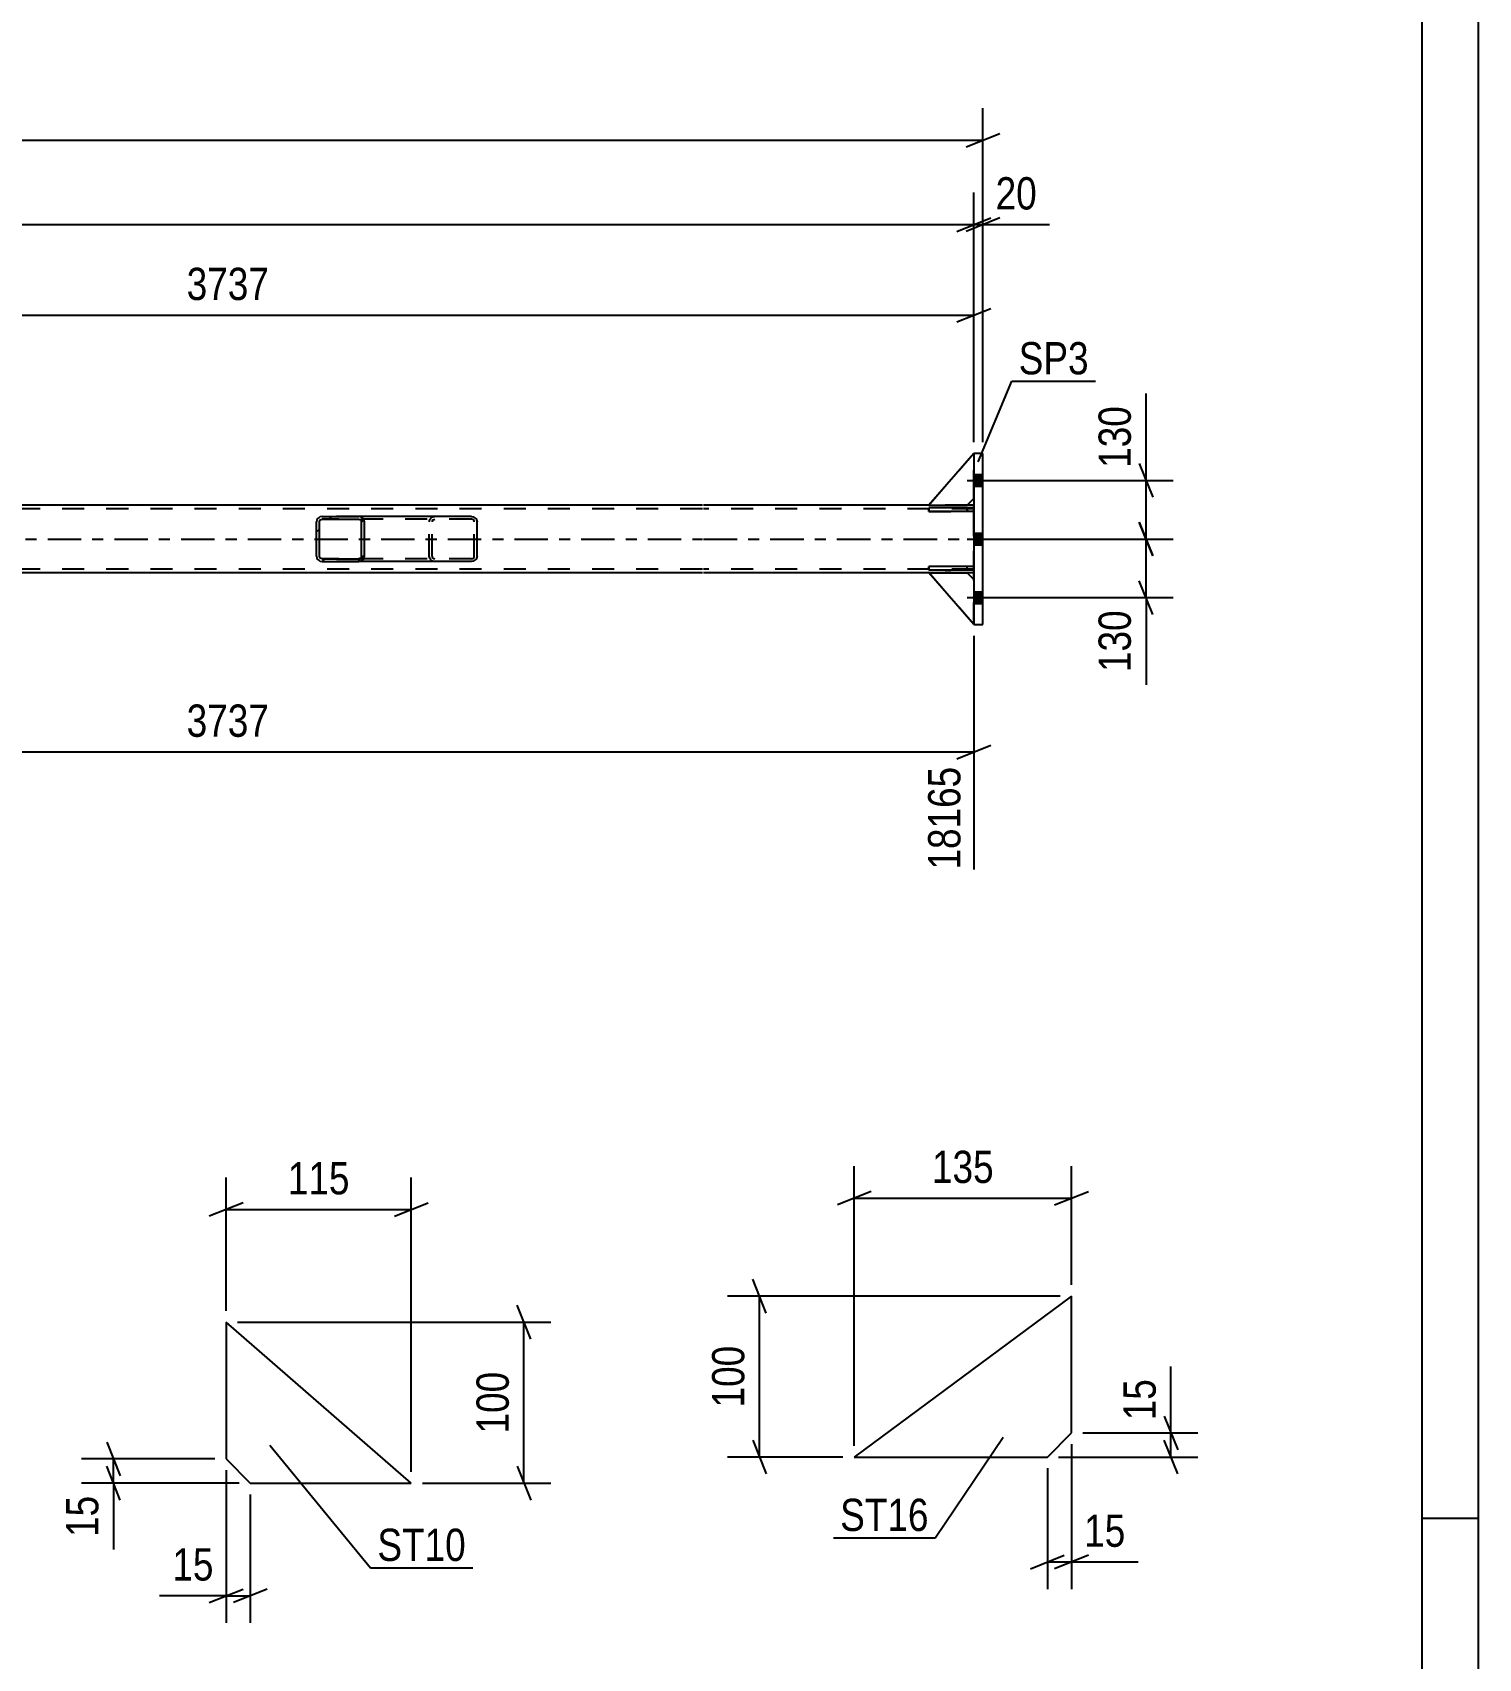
# Model space of a CAD drawing. Header units: millimetres. Extents: x 0 to 841, y 0 to 594.
# Drawn here: x 712.6 to 841, y 136.6 to 281 of the extents above; entities that cross this region are included whole.
import ezdxf

# ---------------------------------------------------------------- set-up
doc = ezdxf.new("R2010")
doc.units = ezdxf.units.MM
doc.linetypes.add('DXK_LINE_DOT2', pattern=[3.9198, 1.9599, -1.9599])
doc.linetypes.add('DXK_LINE_DOT3', pattern=[5.9187, 2.979, -0.9799, 0.9799, -0.9799])
doc.styles.add('Arial Narrow', font='ARIALN.TTF', dxfattribs={"height": 0.2})

# ---------------------------------------------------------------- blocks, each defined once
blk = doc.blocks.new('Unknown-232924980-1133')
at = {"color": 5, "linetype": 'Continuous'}
for p, q in [((841, 0), (841, 594)), ((836, 5), (836, 589)), ((841, 149), (836, 149))]:
    blk.add_line(p, q, dxfattribs=at)
blk = doc.blocks.new('Part-232924980-12001 - 11986')
at = {"linetype": 'Continuous'}
h = blk.add_hatch(dxfattribs=at)
h.set_pattern_fill('', scale=0.7, style=0, pattern_type=0)
h.set_pattern_definition([(45, (742.0675, 237.681), (-1.57154, 1.57154), [])])
h.paths.add_polyline_path([(742.11, 237.5), (742.07, 237.68), (741.96, 237.84), (741.79, 237.94), (741.6, 237.98), (738.36, 237.98), (738.17, 237.94), (738, 237.84), (737.89, 237.68), (737.85, 237.5), (737.85, 234.46), (737.89, 234.27), (738, 234.12), (738.17, 234.01), (738.36, 233.98), (741.6, 233.98), (741.79, 234.01), (741.96, 234.12), (742.07, 234.27), (742.11, 234.46)])
h.paths.add_polyline_path([(741.83, 234.37), (741.78, 234.29), (741.69, 234.24), (741.6, 234.22), (738.36, 234.22), (738.26, 234.24), (738.18, 234.29), (738.12, 234.37), (738.11, 234.46), (738.11, 237.5), (738.12, 237.59), (738.18, 237.67), (738.26, 237.72), (738.36, 237.74), (741.6, 237.74), (741.69, 237.72), (741.78, 237.67), (741.83, 237.59), (741.85, 237.5), (741.85, 234.46)])
at = {"color": 2, "linetype": 'Continuous'}
for p, q in [((737.89, 237.68), (737.85, 237.5)), ((737.85, 234.46), (737.85, 237.5)), ((738.11, 237.5), (738.12, 237.59)), ((738.11, 234.46), (738.11, 237.5)), ((738.12, 237.59), (738.18, 237.67)), ((738.36, 237.98), (738.17, 237.94)), ((738.18, 237.67), (738.26, 237.72)), ((738.26, 237.72), (738.36, 237.74)), ((738.36, 237.98), (741.6, 237.98)), ((738.36, 237.74), (741.6, 237.74)), ((751.6, 237.98), (741.6, 237.98)), ((741.79, 237.94), (741.6, 237.98)), ((741.6, 237.74), (741.69, 237.72)), ((741.69, 237.72), (741.78, 237.67)), ((741.78, 237.67), (741.83, 237.59)), ((741.83, 237.59), (741.85, 237.5)), ((741.85, 234.46), (741.85, 237.5)), ((742.11, 237.5), (742.07, 237.68)), ((742.11, 234.46), (742.11, 237.5)), ((751.6, 237.98), (751.8, 237.94)), ((752.07, 237.68), (752.11, 237.5)), ((752.11, 234.46), (752.11, 237.5)), ((737.85, 234.46), (737.89, 234.27)), ((738.12, 234.37), (738.11, 234.46)), ((738.18, 234.29), (738.12, 234.37)), ((738.17, 234.01), (738.36, 233.98)), ((738.26, 234.24), (738.18, 234.29)), ((738.36, 234.22), (738.26, 234.24)), ((738.36, 234.22), (741.6, 234.22)), ((738.36, 233.98), (741.6, 233.98)), ((741.69, 234.24), (741.6, 234.22)), ((741.6, 233.98), (741.79, 234.01)), ((751.6, 233.98), (741.6, 233.98)), ((741.78, 234.29), (741.69, 234.24)), ((741.83, 234.37), (741.78, 234.29)), ((741.85, 234.46), (741.83, 234.37)), ((742.07, 234.27), (742.11, 234.46)), ((751.8, 234.01), (751.6, 233.98)), ((752.11, 234.46), (752.07, 234.27))]:
    blk.add_line(p, q, dxfattribs=at)
at = {"color": 7, "linetype": 'DXK_LINE_DOT2'}
for p, q in [((741.6, 237.98), (738.36, 237.98)), ((751.6, 237.74), (738.36, 237.74)), ((747.86, 237.5), (747.9, 237.68)), ((747.86, 234.46), (747.86, 237.5)), ((748.13, 237.59), (748.11, 237.5)), ((748.11, 234.46), (748.11, 237.5)), ((748.19, 237.67), (748.13, 237.59)), ((748.17, 237.94), (748.37, 237.98)), ((748.19, 237.67), (748.21, 237.68)), ((748.21, 237.68), (748.27, 237.72)), ((748.27, 237.72), (748.37, 237.74)), ((751.7, 237.72), (751.6, 237.74)), ((751.78, 237.67), (751.7, 237.72)), ((751.84, 237.59), (751.78, 237.67)), ((751.86, 237.5), (751.84, 237.59)), ((751.86, 234.46), (751.86, 237.5)), ((751.6, 234.22), (738.36, 234.22)), ((741.6, 233.98), (738.36, 233.98)), ((747.9, 234.27), (747.86, 234.46)), ((748.11, 234.46), (748.13, 234.37)), ((748.13, 234.37), (748.19, 234.29)), ((748.37, 233.98), (748.17, 234.01)), ((748.19, 234.29), (748.21, 234.27)), ((748.21, 234.27), (748.27, 234.24)), ((748.27, 234.24), (748.37, 234.22)), ((751.6, 234.22), (751.7, 234.24)), ((751.7, 234.24), (751.78, 234.29)), ((751.78, 234.29), (751.84, 234.37)), ((751.84, 234.37), (751.86, 234.46))]:
    blk.add_line(p, q, dxfattribs=at)
at = {"color": 2, "linetype": 'Continuous'}
for centre, start, end in [((738.34, 237.48), 110.7583, 155.68), ((741.62, 237.48), 24.32, 69.2417), ((751.62, 237.48), 24.32, 69.2417), ((738.34, 234.48), 204.32, 249.2417), ((741.62, 234.48), 290.7583, 335.68), ((751.62, 234.48), 290.7583, 335.68)]:
    blk.add_arc(centre, 0.496, start, end, dxfattribs=at)
at = {"color": 7, "linetype": 'DXK_LINE_DOT2'}
for centre, start, end in [((748.35, 237.48), 110.7583, 155.68), ((748.35, 234.48), 204.32, 249.2417)]:
    blk.add_arc(centre, 0.496, start, end, dxfattribs=at)
blk = doc.blocks.new('Part-232924980-12004 - 11986')
at = {"color": 2, "linetype": 'Continuous'}
for p, q in [((797.01, 243.58), (796.21, 243.58)), ((796.21, 243.58), (796.21, 228.38)), ((797.01, 228.38), (797.01, 243.58)), ((796.21, 228.38), (797.01, 228.38))]:
    blk.add_line(p, q, dxfattribs=at)
at = {"color": 7, "linetype": 'DXK_LINE_DOT2'}
for p, q in [((796.21, 228.38), (796.21, 243.58)), ((797.01, 228.38), (797.01, 243.58))]:
    blk.add_line(p, q, dxfattribs=at)
blk = doc.blocks.new('Part-232924980-12074 - 11986')
at = {"color": 7, "linetype": 'DXK_LINE_DOT2'}
for p, q in [((772.11, 238.66), (86.61, 238.66)), ((796.21, 238.66), (772.21, 238.66)), ((795.61, 238.98), (792.21, 238.98)), ((796.21, 232.98), (796.21, 238.98)), ((772.11, 233.3), (86.61, 233.3)), ((796.21, 233.3), (772.21, 233.3)), ((795.61, 232.98), (792.21, 232.98))]:
    blk.add_line(p, q, dxfattribs=at)
at = {"color": 2, "linetype": 'Continuous'}
for p, q in [((772.11, 238.98), (668.95, 238.98)), ((792.21, 238.98), (772.21, 238.98)), ((796.21, 238.98), (795.61, 238.98)), ((772.11, 232.98), (243.27, 232.98)), ((792.21, 232.98), (772.21, 232.98)), ((796.21, 232.98), (795.61, 232.98))]:
    blk.add_line(p, q, dxfattribs=at)
at = {"color": 7, "linetype": 'DXK_LINE_DOT3'}
for p, q in [((86.61, 235.98), (772.11, 235.98)), ((772.21, 235.98), (796.21, 235.98))]:
    blk.add_line(p, q, dxfattribs=at)
blk = doc.blocks.new('Part-232924980-12084 - 11986')
at = {"color": 2, "linetype": 'Continuous'}
for p, q in [((792.21, 232.98), (795.61, 232.98)), ((796.21, 228.38), (792.21, 232.98)), ((795.61, 232.98), (796.21, 232.38))]:
    blk.add_line(p, q, dxfattribs=at)
at = {"color": 7, "linetype": 'DXK_LINE_DOT2'}
blk.add_line((796.21, 228.38), (796.21, 232.38), dxfattribs=at)
blk = doc.blocks.new('Part-232924980-12085 - 11986')
at = {"color": 7, "linetype": 'DXK_LINE_DOT2'}
for p, q in [((792.21, 232.98), (795.61, 232.98)), ((796.21, 228.38), (792.21, 232.98)), ((795.61, 232.98), (796.21, 232.38)), ((796.21, 232.38), (796.21, 228.38))]:
    blk.add_line(p, q, dxfattribs=at)
blk = doc.blocks.new('Part-232924980-12086 - 11986')
at = {"color": 2, "linetype": 'Continuous'}
for p, q in [((796.21, 243.58), (792.21, 238.98)), ((792.21, 238.98), (795.61, 238.98)), ((795.61, 238.98), (796.21, 239.58))]:
    blk.add_line(p, q, dxfattribs=at)
at = {"color": 7, "linetype": 'DXK_LINE_DOT2'}
blk.add_line((796.21, 243.58), (796.21, 239.58), dxfattribs=at)
blk = doc.blocks.new('Part-232924980-12087 - 11986')
at = {"color": 7, "linetype": 'DXK_LINE_DOT2'}
for p, q in [((796.21, 243.58), (792.21, 238.98)), ((796.21, 239.58), (796.21, 243.58)), ((792.21, 238.98), (795.61, 238.98)), ((795.61, 238.98), (796.21, 239.58))]:
    blk.add_line(p, q, dxfattribs=at)
blk = doc.blocks.new('Part-232924980-12088 - 11986')
at = {"color": 2, "linetype": 'Continuous'}
for p, q in [((792.21, 233.22), (792.21, 233.54)), ((796.21, 233.54), (792.21, 233.54)), ((796.21, 233.22), (792.21, 233.22)), ((796.21, 233.22), (796.21, 233.54))]:
    blk.add_line(p, q, dxfattribs=at)
at = {"color": 7, "linetype": 'DXK_LINE_DOT2'}
for p, q in [((795.61, 233.22), (795.61, 233.54)), ((796.21, 233.54), (796.21, 233.22))]:
    blk.add_line(p, q, dxfattribs=at)
blk = doc.blocks.new('Part-232924980-12089 - 11986')
at = {"color": 2, "linetype": 'Continuous'}
for p, q in [((792.21, 238.42), (792.21, 238.74)), ((796.21, 238.74), (792.21, 238.74)), ((796.21, 238.42), (792.21, 238.42)), ((796.21, 238.42), (796.21, 238.74))]:
    blk.add_line(p, q, dxfattribs=at)
at = {"color": 7, "linetype": 'DXK_LINE_DOT2'}
for p, q in [((795.61, 238.42), (795.61, 238.74)), ((796.21, 238.74), (796.21, 238.42))]:
    blk.add_line(p, q, dxfattribs=at)
blk = doc.blocks.new('Part-232924980-12090 - 11986')
at = {"color": 7, "linetype": 'DXK_LINE_DOT2'}
for p, q in [((796.21, 233.54), (792.21, 233.54)), ((792.21, 233.54), (792.21, 233.22)), ((792.21, 233.22), (796.21, 233.22)), ((795.61, 233.22), (795.61, 233.54)), ((796.21, 233.22), (796.21, 233.54)), ((796.21, 233.54), (796.21, 233.22))]:
    blk.add_line(p, q, dxfattribs=at)
blk = doc.blocks.new('Part-232924980-12091 - 11986')
at = {"color": 7, "linetype": 'DXK_LINE_DOT2'}
for p, q in [((796.21, 238.74), (792.21, 238.74)), ((792.21, 238.74), (792.21, 238.42)), ((792.21, 238.42), (796.21, 238.42)), ((795.61, 238.74), (795.61, 238.42)), ((796.21, 238.42), (796.21, 238.74)), ((796.21, 238.74), (796.21, 238.42))]:
    blk.add_line(p, q, dxfattribs=at)
blk = doc.blocks.new('Bolt-232924980-12108 - 11986')
at = {"linetype": 'Continuous'}
for points in [[(797.01, 240.66), (797.01, 241.7), (796.21, 241.7), (796.21, 240.66)], [(797.01, 240.66), (797.01, 241.7), (796.21, 241.7), (796.21, 240.66)], [(797.01, 240.66), (797.01, 241.7), (796.21, 241.7), (796.21, 240.66)], [(797.01, 235.46), (797.01, 236.5), (796.21, 236.5), (796.21, 235.46)], [(797.01, 235.46), (797.01, 236.5), (796.21, 236.5), (796.21, 235.46)], [(797.01, 230.26), (797.01, 231.3), (796.21, 231.3), (796.21, 230.26)], [(797.01, 230.26), (797.01, 231.3), (796.21, 231.3), (796.21, 230.26)], [(797.01, 230.26), (797.01, 231.3), (796.21, 231.3), (796.21, 230.26)]]:
    blk.add_hatch(color=1, dxfattribs=at).paths.add_polyline_path(points)
at = {"color": 1, "linetype": 'Continuous'}
for p, q in [((795.61, 241.18), (799.81, 241.18)), ((795.61, 241.18), (799.81, 241.18)), ((795.61, 241.18), (799.81, 241.18)), ((796.21, 241.7), (797.01, 241.7)), ((796.21, 241.7), (797.01, 241.7)), ((796.21, 241.7), (797.01, 241.7)), ((796.21, 240.66), (797.01, 240.66)), ((796.21, 240.66), (797.01, 240.66)), ((796.21, 240.66), (797.01, 240.66)), ((795.61, 235.98), (799.81, 235.98)), ((795.61, 235.98), (799.81, 235.98)), ((796.21, 236.5), (797.01, 236.5)), ((796.21, 236.5), (797.01, 236.5)), ((796.21, 235.46), (797.01, 235.46)), ((796.21, 235.46), (797.01, 235.46)), ((796.21, 231.3), (797.01, 231.3)), ((796.21, 231.3), (797.01, 231.3)), ((796.21, 231.3), (797.01, 231.3)), ((795.61, 230.78), (799.81, 230.78)), ((795.61, 230.78), (799.81, 230.78)), ((795.61, 230.78), (799.81, 230.78)), ((796.21, 230.26), (797.01, 230.26)), ((796.21, 230.26), (797.01, 230.26)), ((796.21, 230.26), (797.01, 230.26))]:
    blk.add_line(p, q, dxfattribs=at)
blk = doc.blocks.new('Part-232924980-4797 - 4791')
at = {"color": 2, "linetype": 'Continuous'}
for p, q in [((804.87, 168.75), (785.59, 154.47)), ((804.87, 156.61), (804.87, 168.75)), ((802.73, 154.47), (804.87, 156.61)), ((785.59, 154.47), (802.73, 154.47))]:
    blk.add_line(p, q, dxfattribs=at)
at = {"color": 7, "linetype": 'DXK_LINE_DOT2'}
for p, q in [((804.87, 156.61), (804.87, 168.75)), ((802.73, 154.47), (802.73, 154.47))]:
    blk.add_line(p, q, dxfattribs=at)
blk = doc.blocks.new('Part-232924980-15205 - 15204')
at = {"color": 2, "linetype": 'Continuous'}
for p, q in [((746.27, 152.15), (729.84, 166.44)), ((729.84, 166.44), (729.84, 154.3)), ((729.84, 154.3), (731.98, 152.15)), ((731.98, 152.15), (746.27, 152.15))]:
    blk.add_line(p, q, dxfattribs=at)
blk = doc.blocks.new('StraightDimension-232924980-16214 - 11986')
at = {"color": 7, "linetype": 'Continuous'}
for p, q in [((796.21, 227.38), (796.21, 206.63)), ((663.75, 223.58), (663.75, 206.63)), ((665.25, 217.67), (662.25, 216.47)), ((663.75, 217.07), (796.21, 217.07)), ((794.71, 216.47), (797.71, 217.67))]:
    blk.add_line(p, q, dxfattribs=at)
at = {"color": 0}
blk.add_wipeout([(734.24, 217.82), (734.24, 222.02), (725.73, 222.02), (725.73, 217.82)], dxfattribs=at)
at = {"color": 3, "style": 'Arial Narrow'}
blk.add_text('3737', height=2.863, dxfattribs=at).set_placement((726.33, 218.42))
at = {"color": 0, "linetype": 'Continuous'}
blk.add_wipeout([(795.61, 216.37), (791.41, 216.37), (791.41, 206.03), (795.61, 206.03)], dxfattribs=at)
at = {"color": 3, "linetype": 'Continuous', "style": 'Arial Narrow'}
blk.add_text('18165', height=2.863, rotation=90.0002, dxfattribs=at).set_placement((795.01, 206.63))
blk = doc.blocks.new('StraightDimension-232924980-36990 - 11986')
at = {"color": 7, "linetype": 'Continuous'}
for p, q in [((811.49, 241.18), (811.49, 248.91)), ((811.49, 241.18), (811.49, 248.91)), ((810.89, 242.68), (812.09, 239.68)), ((799.81, 241.18), (813.89, 241.18)), ((811.49, 235.98), (811.49, 241.18)), ((812.09, 234.48), (810.89, 237.48)), ((799.81, 235.98), (813.89, 235.98))]:
    blk.add_line(p, q, dxfattribs=at)
at = {"color": 0}
blk.add_wipeout([(810.74, 248.39), (806.54, 248.39), (806.54, 241.7), (810.74, 241.7)], dxfattribs=at)
at = {"color": 3, "style": 'Arial Narrow'}
blk.add_text('130', height=2.863, rotation=90.0002, dxfattribs=at).set_placement((810.14, 242.3))
blk = doc.blocks.new('StraightDimension-232924980-16363 - 11986')
at = {"color": 7, "linetype": 'Continuous'}
for p, q in [((796.21, 244.58), (796.21, 266.74)), ((794.71, 263.29), (797.71, 264.49)), ((86.61, 263.89), (796.21, 263.89))]:
    blk.add_line(p, q, dxfattribs=at)
blk = doc.blocks.new('StraightDimension-232924980-16291 - 11986')
at = {"color": 7, "linetype": 'Continuous'}
for p, q in [((663.75, 247.66), (663.75, 258.7)), ((796.21, 244.58), (796.21, 258.7)), ((665.25, 256.45), (662.25, 255.25)), ((663.75, 255.85), (796.21, 255.85)), ((794.71, 255.25), (797.71, 256.45))]:
    blk.add_line(p, q, dxfattribs=at)
at = {"color": 0}
blk.add_wipeout([(734.24, 256.6), (734.24, 260.8), (725.73, 260.8), (725.73, 256.6)], dxfattribs=at)
at = {"color": 3, "style": 'Arial Narrow'}
blk.add_text('3737', height=2.863, dxfattribs=at).set_placement((726.33, 257.2))
blk = doc.blocks.new('StraightDimension-232924980-16362 - 11986')
at = {"color": 7, "linetype": 'Continuous'}
for p, q in [((796.21, 244.58), (796.21, 266.74)), ((797.01, 244.58), (797.01, 266.74)), ((794.71, 263.29), (797.71, 264.49)), ((798.51, 264.49), (795.51, 263.29)), ((796.21, 263.89), (797.01, 263.89)), ((797.01, 263.89), (802.92, 263.89)), ((797.01, 263.89), (802.92, 263.89))]:
    blk.add_line(p, q, dxfattribs=at)
at = {"color": 0}
blk.add_wipeout([(802.39, 264.64), (802.39, 268.84), (797.54, 268.84), (797.54, 264.64)], dxfattribs=at)
at = {"color": 3, "style": 'Arial Narrow'}
blk.add_text('20', height=2.863, dxfattribs=at).set_placement((798.14, 265.24))
blk = doc.blocks.new('StraightDimension-232924980-16417 - 11986')
at = {"color": 7, "linetype": 'Continuous'}
for p, q in [((797.01, 244.58), (797.01, 274.24)), ((795.51, 270.79), (798.51, 271.99)), ((85.81, 271.39), (797.01, 271.39))]:
    blk.add_line(p, q, dxfattribs=at)
blk = doc.blocks.new('StraightDimension-232924980-36991 - 11986')
at = {"color": 7, "linetype": 'Continuous'}
for p, q in [((810.89, 237.48), (812.09, 234.48)), ((799.81, 235.98), (813.89, 235.98)), ((811.49, 230.78), (811.49, 235.98)), ((812.09, 229.28), (810.89, 232.28)), ((799.81, 230.78), (813.89, 230.78)), ((811.49, 230.78), (811.49, 223.04)), ((811.49, 230.78), (811.49, 223.04))]:
    blk.add_line(p, q, dxfattribs=at)
at = {"color": 0}
blk.add_wipeout([(810.74, 230.25), (806.54, 230.25), (806.54, 223.57), (810.74, 223.57)], dxfattribs=at)
at = {"color": 3, "style": 'Arial Narrow'}
blk.add_text('130', height=2.863, rotation=90.0002, dxfattribs=at).set_placement((810.14, 224.17))
blk = doc.blocks.new('StraightDimension-232924980-19974 - 4791')
at = {"color": 7, "linetype": 'Continuous'}
for p, q in [((804.87, 155.61), (804.87, 142.75)), ((802.73, 153.47), (802.73, 142.75)), ((801.23, 144.55), (804.23, 145.75)), ((802.73, 145.15), (804.87, 145.15)), ((806.37, 145.75), (803.37, 144.55)), ((804.87, 145.15), (810.78, 145.15)), ((804.87, 145.15), (810.78, 145.15))]:
    blk.add_line(p, q, dxfattribs=at)
at = {"color": 0}
blk.add_wipeout([(810.25, 145.9), (810.25, 150.1), (805.4, 150.1), (805.4, 145.9)], dxfattribs=at)
at = {"color": 3, "style": 'Arial Narrow'}
blk.add_text('15', height=2.863, dxfattribs=at).set_placement((806, 146.5))
blk = doc.blocks.new('StraightDimension-232924980-19986 - 4791')
at = {"color": 7, "linetype": 'Continuous'}
for p, q in [((777.78, 167.25), (776.58, 170.25)), ((803.87, 168.75), (774.33, 168.75)), ((777.18, 154.47), (777.18, 168.75)), ((776.58, 155.97), (777.78, 152.97)), ((784.59, 154.47), (774.33, 154.47))]:
    blk.add_line(p, q, dxfattribs=at)
at = {"color": 0}
blk.add_wipeout([(776.43, 164.95), (772.23, 164.95), (772.23, 158.27), (776.43, 158.27)], dxfattribs=at)
at = {"color": 3, "style": 'Arial Narrow'}
blk.add_text('100', height=2.863, rotation=90.0002, dxfattribs=at).set_placement((775.83, 158.87))
blk = doc.blocks.new('StraightDimension-232924980-19959 - 4791')
at = {"color": 7, "linetype": 'Continuous'}
for p, q in [((785.59, 155.47), (785.59, 180.3)), ((804.87, 169.75), (804.87, 180.3)), ((787.09, 178.05), (784.09, 176.85)), ((803.37, 176.85), (806.37, 178.05)), ((785.59, 177.45), (804.87, 177.45))]:
    blk.add_line(p, q, dxfattribs=at)
at = {"color": 0}
blk.add_wipeout([(798.57, 178.2), (798.57, 182.4), (791.89, 182.4), (791.89, 178.2)], dxfattribs=at)
at = {"color": 3, "style": 'Arial Narrow'}
blk.add_text('135', height=2.863, dxfattribs=at).set_placement((792.49, 178.8))
blk = doc.blocks.new('StraightDimension-232924980-19996 - 4791')
at = {"color": 7, "linetype": 'Continuous'}
for p, q in [((813.7, 156.61), (813.7, 162.52)), ((813.7, 156.61), (813.7, 162.52)), ((813.1, 158.11), (814.3, 155.11)), ((805.87, 156.61), (816.1, 156.61)), ((814.3, 152.97), (813.1, 155.97)), ((813.7, 154.47), (813.7, 156.61)), ((803.73, 154.47), (816.1, 154.47))]:
    blk.add_line(p, q, dxfattribs=at)
at = {"color": 0}
blk.add_wipeout([(812.95, 161.99), (808.75, 161.99), (808.75, 157.13), (812.95, 157.13)], dxfattribs=at)
at = {"color": 3, "style": 'Arial Narrow'}
blk.add_text('15', height=2.863, rotation=90.0002, dxfattribs=at).set_placement((812.35, 157.73))
blk = doc.blocks.new('StraightDimension-232924980-15512 - 15204')
at = {"color": 7, "linetype": 'Continuous'}
for p, q in [((756.87, 164.94), (755.67, 167.94)), ((730.84, 166.44), (758.67, 166.44)), ((756.27, 152.15), (756.27, 166.44)), ((755.67, 153.65), (756.87, 150.65)), ((747.27, 152.15), (758.67, 152.15))]:
    blk.add_line(p, q, dxfattribs=at)
at = {"color": 0}
blk.add_wipeout([(755.52, 162.64), (751.32, 162.64), (751.32, 155.96), (755.52, 155.96)], dxfattribs=at)
at = {"color": 3, "style": 'Arial Narrow'}
blk.add_text('100', height=2.863, rotation=90.0002, dxfattribs=at).set_placement((754.92, 156.56))
blk = doc.blocks.new('StraightDimension-232924980-15504 - 15204')
at = {"color": 7, "linetype": 'Continuous'}
for p, q in [((729.84, 167.44), (729.84, 179.29)), ((746.27, 153.15), (746.27, 179.29)), ((731.34, 177.04), (728.34, 175.84)), ((729.84, 176.44), (746.27, 176.44)), ((744.77, 175.84), (747.77, 177.04))]:
    blk.add_line(p, q, dxfattribs=at)
at = {"color": 0}
blk.add_wipeout([(741.39, 177.19), (741.39, 181.39), (734.71, 181.39), (734.71, 177.19)], dxfattribs=at)
at = {"color": 3, "style": 'Arial Narrow'}
blk.add_text('115', height=2.863, dxfattribs=at).set_placement((735.31, 177.79))
blk = doc.blocks.new('StraightDimension-232924980-15508 - 15204')
at = {"color": 7, "linetype": 'Continuous'}
for p, q in [((719.24, 155.8), (720.44, 152.8)), ((728.84, 154.3), (716.99, 154.3)), ((720.44, 150.65), (719.24, 153.65)), ((719.84, 152.15), (719.84, 154.3)), ((730.98, 152.15), (716.99, 152.15)), ((719.84, 152.15), (719.84, 146.25)), ((719.84, 152.15), (719.84, 146.25))]:
    blk.add_line(p, q, dxfattribs=at)
at = {"color": 0}
blk.add_wipeout([(719.09, 151.63), (714.89, 151.63), (714.89, 146.77), (719.09, 146.77)], dxfattribs=at)
at = {"color": 3, "style": 'Arial Narrow'}
blk.add_text('15', height=2.863, rotation=90.0002, dxfattribs=at).set_placement((718.49, 147.37))
blk = doc.blocks.new('StraightDimension-232924980-15500 - 15204')
at = {"color": 7, "linetype": 'Continuous'}
for p, q in [((729.84, 153.3), (729.84, 139.75)), ((731.98, 151.15), (731.98, 139.75)), ((729.84, 142.15), (723.93, 142.15)), ((729.84, 142.15), (723.93, 142.15)), ((728.34, 141.55), (731.34, 142.75)), ((729.84, 142.15), (731.98, 142.15)), ((733.48, 142.75), (730.48, 141.55))]:
    blk.add_line(p, q, dxfattribs=at)
at = {"color": 0}
blk.add_wipeout([(729.31, 142.9), (729.31, 147.1), (724.46, 147.1), (724.46, 142.9)], dxfattribs=at)
at = {"color": 3, "style": 'Arial Narrow'}
blk.add_text('15', height=2.863, dxfattribs=at).set_placement((725.06, 143.5))
blk = doc.blocks.new('Mark-232924980-16427 - 11986')
at = {"color": 0}
blk.add_wipeout([(806.4, 250.6), (806.4, 253.6), (800.19, 253.6), (800.19, 250.6)], dxfattribs=at)
blk.add_wipeout([(806.4, 250.6), (806.4, 253.6), (800.19, 253.6), (800.19, 250.6)], dxfattribs=at)
at = {"color": 30, "linetype": 'Continuous'}
for p, q in [((796.58, 242.82), (799.59, 250)), ((799.59, 250), (807, 250))]:
    blk.add_line(p, q, dxfattribs=at)
at = {"color": 3, "style": 'Arial Narrow'}
blk.add_text('SP3', height=2.863, dxfattribs=at).set_placement((800.19, 250.6))
blk = doc.blocks.new('Mark-232924980-20006 - 4791')
at = {"color": 0}
blk.add_wipeout([(792.2, 147.9), (792.2, 150.9), (784.34, 150.9), (784.34, 147.9)], dxfattribs=at)
blk.add_wipeout([(792.2, 147.9), (792.2, 150.9), (784.34, 150.9), (784.34, 147.9)], dxfattribs=at)
at = {"color": 30, "linetype": 'Continuous'}
for p in [(798.81, 156.2), (783.74, 147.3)]:
    blk.add_line(p, (792.8, 147.3), dxfattribs=at)
at = {"color": 3, "style": 'Arial Narrow'}
blk.add_text('ST16', height=2.863, dxfattribs=at).set_placement((784.34, 147.9))
blk = doc.blocks.new('Mark-232924980-15557 - 15204')
at = {"color": 0}
blk.add_wipeout([(751.12, 145.24), (751.12, 148.24), (743.26, 148.24), (743.26, 145.24)], dxfattribs=at)
blk.add_wipeout([(751.12, 145.24), (751.12, 148.24), (743.26, 148.24), (743.26, 145.24)], dxfattribs=at)
at = {"color": 30, "linetype": 'Continuous'}
for p, q in [((733.7, 155.52), (742.66, 144.64)), ((742.66, 144.64), (751.72, 144.64))]:
    blk.add_line(p, q, dxfattribs=at)
at = {"color": 3, "style": 'Arial Narrow'}
blk.add_text('ST10', height=2.863, dxfattribs=at).set_placement((743.26, 145.24))

msp = doc.modelspace()

# ---------------------------------------------------------------- block references
for name in ['Unknown-232924980-1133', 'Part-232924980-12086 - 11986', 'Part-232924980-12087 - 11986', 'Part-232924980-12004 - 11986', 'Bolt-232924980-12108 - 11986', 'Part-232924980-12074 - 11986', 'Part-232924980-12089 - 11986', 'Part-232924980-12091 - 11986', 'Part-232924980-12001 - 11986', 'Part-232924980-12088 - 11986', 'Part-232924980-12090 - 11986', 'Part-232924980-12084 - 11986', 'Part-232924980-12085 - 11986', 'Part-232924980-4797 - 4791', 'Part-232924980-15205 - 15204']:
    msp.add_blockref(name, (0, 0))

# ---------------------------------------------------------------- next in the draw order: block references
for name in ['StraightDimension-232924980-16363 - 11986', 'StraightDimension-232924980-36990 - 11986', 'StraightDimension-232924980-16214 - 11986', 'StraightDimension-232924980-15512 - 15204', 'StraightDimension-232924980-19974 - 4791']:
    msp.add_blockref(name, (0, 0))

# ---------------------------------------------------------------- next in the draw order: block references
for name in ['StraightDimension-232924980-16291 - 11986', 'StraightDimension-232924980-36991 - 11986', 'StraightDimension-232924980-15504 - 15204', 'StraightDimension-232924980-19986 - 4791']:
    msp.add_blockref(name, (0, 0))

# ---------------------------------------------------------------- next in the draw order: block references
for name in ['StraightDimension-232924980-16362 - 11986', 'StraightDimension-232924980-19959 - 4791', 'StraightDimension-232924980-15508 - 15204']:
    msp.add_blockref(name, (0, 0))

# ---------------------------------------------------------------- next in the draw order: block references
for name in ['StraightDimension-232924980-16417 - 11986', 'StraightDimension-232924980-19996 - 4791', 'Mark-232924980-20006 - 4791', 'StraightDimension-232924980-15500 - 15204']:
    msp.add_blockref(name, (0, 0))

# ---------------------------------------------------------------- next in the draw order: block references
for name in ['Mark-232924980-16427 - 11986', 'Mark-232924980-15557 - 15204']:
    msp.add_blockref(name, (0, 0))

doc.saveas('drawing.dxf')
